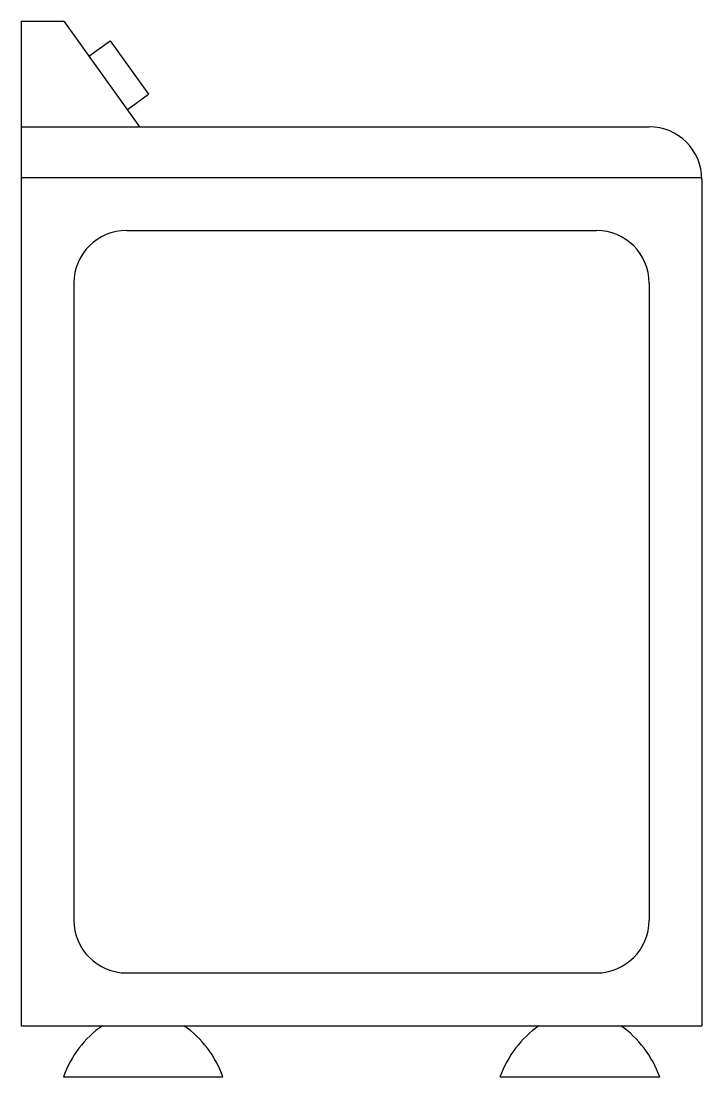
# Model space of a CAD drawing. Header units: millimetres. Extents: x -3044.53 to -3043.89, y 2854.86 to 2855.86.
import ezdxf

# ---------------------------------------------------------------- set-up
doc = ezdxf.new("R2010")
doc.units = ezdxf.units.MM
doc.header["$LTSCALE"] = 10
doc.layers.add('serviço_lavadoras', color=2, linetype='Continuous')

msp = doc.modelspace()

# ---------------------------------------------------------------- linework, layer by layer
at = {"layer": 'serviço_lavadoras'}
for p, q in [((-3044.5331, 2855.8604), (-3044.4927, 2855.8604)), ((-3044.5331, 2855.8604), (-3044.5331, 2854.9089)), ((-3044.4927, 2855.8604), (-3044.4208, 2855.7604)), ((-3044.5331, 2855.7604), (-3043.9381, 2855.7604)), ((-3044.5331, 2855.7122), (-3043.8882, 2855.7122)), ((-3043.8881, 2855.7104), (-3043.8881, 2854.9089)), ((-3044.5331, 2854.9089), (-3043.8881, 2854.9089)), ((-3044.4931, 2854.8604), (-3044.3419, 2854.8604)), ((-3044.0794, 2854.8604), (-3043.9281, 2854.8604))]:
    msp.add_line(p, q, dxfattribs=at)
at = {"layer": 'serviço_lavadoras', "color": 1}
for p, q in [((-3044.4688, 2855.8272), (-3044.4486, 2855.8417)), ((-3044.4486, 2855.8417), (-3044.4123, 2855.7911)), ((-3044.4324, 2855.7766), (-3044.4123, 2855.7911)), ((-3044.4331, 2855.6622), (-3043.9881, 2855.6622)), ((-3044.4831, 2855.6122), (-3044.4831, 2855.0089)), ((-3043.9381, 2855.6122), (-3043.9381, 2855.0089)), ((-3044.4331, 2854.9589), (-3043.9881, 2854.9589))]:
    msp.add_line(p, q, dxfattribs=at)
at = {"layer": 'serviço_lavadoras'}
for centre, radius, start, end in [((-3043.9381, 2855.7104), 0.05, 0, 90), ((-3044.3979, 2854.8262), 0.1012, 125.1516, 160.1952), ((-3044.4371, 2854.8262), 0.1012, 19.8048, 54.8484), ((-3043.9842, 2854.8262), 0.1012, 125.1516, 160.1952), ((-3044.0233, 2854.8262), 0.1012, 19.8048, 54.8484)]:
    msp.add_arc(centre, radius, start, end, dxfattribs=at)
at = {"layer": 'serviço_lavadoras', "color": 1}
for centre, start, end in [((-3044.4331, 2855.6122), 90, 180), ((-3043.9881, 2855.6122), 360, 90), ((-3044.4331, 2855.0089), 180, 270), ((-3043.9881, 2855.0089), 270, 360)]:
    msp.add_arc(centre, 0.05, start, end, dxfattribs=at)

doc.saveas('drawing.dxf')
